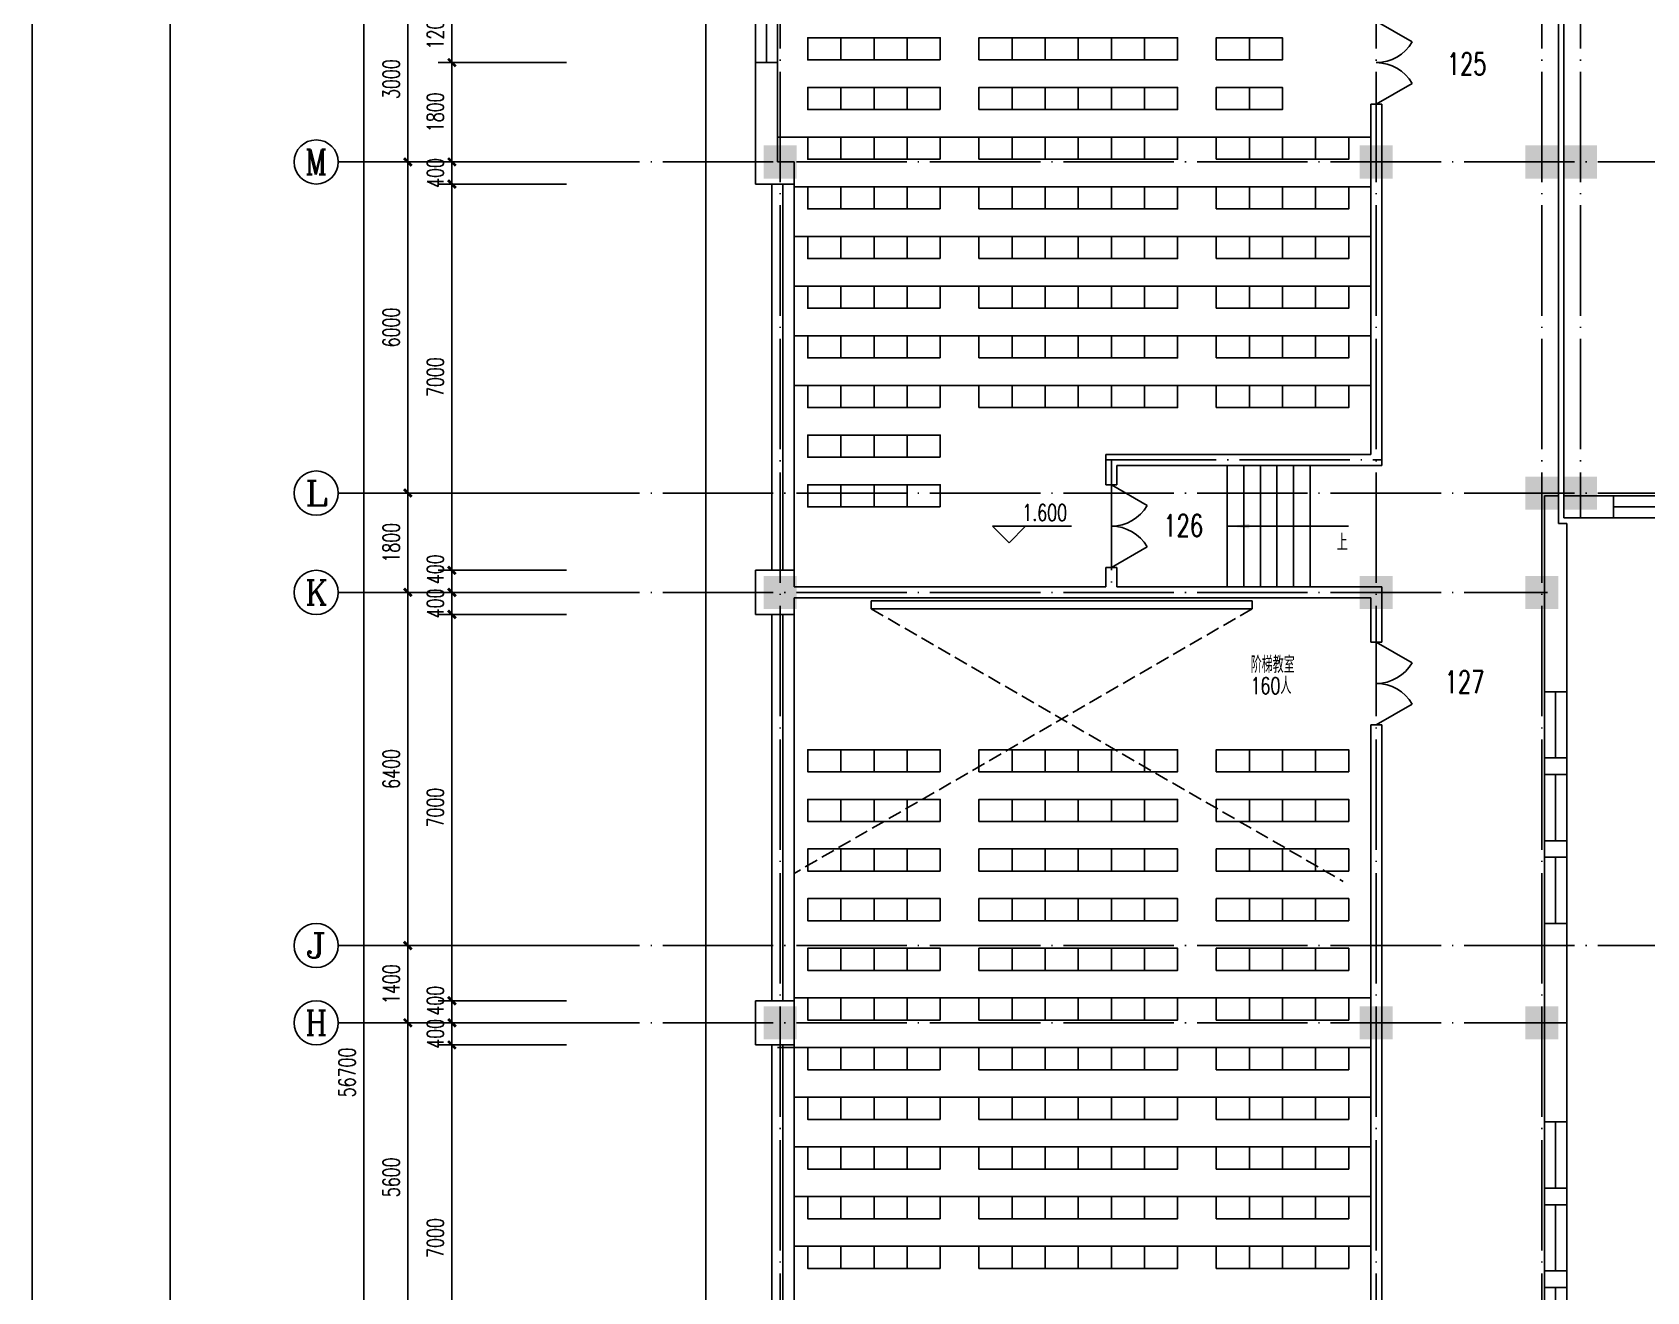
# Model space of a CAD drawing. Extents: x 165127 to 1058185, y 60808 to 144908.
# Drawn here: x 165127 to 194378, y 102780 to 125603 of the extents above; entities that cross this region are included whole.
import ezdxf
from ezdxf.enums import TextEntityAlignment as Align

# ---------------------------------------------------------------- set-up
doc = ezdxf.new("R2010")
doc.units = 0
doc.header["$LTSCALE"] = 1000
doc.linetypes.add('DASH', pattern=[0.35, 0.25, -0.1])
doc.linetypes.add('DOTE', pattern=[2.42, 2, -0.2, 0.02, -0.2])
doc.layers.get('0').update_dxf_attribs({"linetype": 'CONTINUOUS'})
doc.layers.get('DEFPOINTS').update_dxf_attribs({"linetype": 'CONTINUOUS'})
for name, color, linetype in [('AXIS', 3, 'CONTINUOUS'), ('AXIS_TEXT', 7, 'CONTINUOUS'), ('COLUMN', 7, 'CONTINUOUS'), ('DOTE', 1, 'DOTE'), ('F', 252, 'CONTINUOUS'), ('GROUND', 3, 'CONTINUOUS'), ('LVTRY', 6, 'CONTINUOUS'), ('PUB_DIM', 3, 'CONTINUOUS'), ('PUB_TEXT', 7, 'CONTINUOUS'), ('STAIR', 3, 'CONTINUOUS'), ('WALL', 255, 'CONTINUOUS'), ('WINDOW', 2, 'CONTINUOUS'), ('WINDOW_TEXT', 7, 'CONTINUOUS'), ('面积注记', 7, 'CONTINUOUS')]:
    doc.layers.add(name, color=color, linetype=linetype)
doc.styles.add('_HZTXT', font='romans.shx', dxfattribs={"width": 0.7, "bigfont": 'z.shx'})
doc.styles.add('COMPLEX', font='COMPLEX')
doc.styles.add('DIM_FONT', font='SIMPLEX.shx', dxfattribs={"width": 0.7})
doc.styles.add('SIMPLEX', font='SIMPLEX.SHX')
doc.dimstyles.new('AXIS', dxfattribs={"dimtxt": 300, "dimasz": 1, "dimexe": 250, "dimexo": 300, "dimgap": 150, "dimtad": 1, "dimdec": 0, "dimdsep": 46, "dimtxsty": 'DIM_FONT', "dimblk": '_DIMX', "dimcen": 2.5, "dimse1": 1, "dimse2": 1, "dimclrt": 7, "dimadec": 0, "dimazin": 0, "dimtfac": 1, "dimtdec": 0, "dimtix": 1, "dimtmove": 2, "dimatfit": 3, "dimldrblk": '_DIMX', "dimfxl": 1, "dimarcsym": 0})
doc.dimstyles.new('DIMN', dxfattribs={"dimtxt": 300, "dimasz": 1, "dimexe": 250, "dimexo": 300, "dimgap": 150, "dimtad": 1, "dimdec": 0, "dimdsep": 46, "dimtxsty": 'DIM_FONT', "dimblk": '_DIMX', "dimcen": 2.5, "dimclrt": 7, "dimadec": 0, "dimazin": 0, "dimtfac": 1, "dimtdec": 0, "dimtix": 1, "dimtmove": 2, "dimatfit": 3, "dimldrblk": '_DIMX', "dimfxl": 1, "dimarcsym": 0})

# ---------------------------------------------------------------- blocks, each defined once
blk = doc.blocks.new('_DBLK1')
for p, q in [((-0.5, 0), (-0.25, -0.433)), ((0.5, 0), (0.25, -0.433))]:
    blk.add_line(p, q)
for centre, start, end in [((-0.5, 0), 300, 0), ((0.5, 0), 180, 240)]:
    blk.add_arc(centre, 0.5, start, end)
at = {"layer": 'WINDOW_TEXT', "style": 'SIMPLEX', "flags": 9}
blk.add_attdef('A', text='', height=1, dxfattribs=at).set_placement((0, 1.5), align=Align.MIDDLE)
blk = doc.blocks.new('A$C407C5CBC')
at = {"layer": 'F'}
blk.add_lwpolyline([(0, 600), (400, 600), (400, 0), (0, 0)], close=True, dxfattribs=at)
blk = doc.blocks.new('_FZH')
blk.add_solid([(-0.5, -0.5), (0.5, -0.5), (-0.5, 0.5), (0.5, 0.5)])
blk = doc.blocks.new('A$C34131D43')
at = {"color": 243}
blk.add_line((0, 84100), (0, 0), dxfattribs=at)
at = {"color": 244}
blk.add_line((2500, 83100), (2500, 950), dxfattribs=at)
blk = doc.blocks.new('_ARROW')
blk.add_solid([(0, 0), (-1, 0.1), (-1, -0.1)])
blk = doc.blocks.new('_AXISO')
blk.add_circle((0, 0), 0.5)
at = {"layer": 'AXIS_TEXT', "style": 'COMPLEX', "width": 1.041667}
blk.add_attdef('A', text='', height=0.56, dxfattribs=at).set_placement((-0.25, -0.28), (0.25, -0.28), align=Align.FIT)
blk = doc.blocks.new('_DIMX')
blk.add_line((-150, 0), (150, 0))
at = {"const_width": 50}
blk.add_lwpolyline([(-70, -70), (70, 70)], dxfattribs=at)
blk = doc.blocks.new('*D68')
at = {"color": 0, "linetype": 'ByBlock'}
blk.add_line((521447, 180844), (521447, 177846), dxfattribs=at)
at = {"layer": 'DEFPOINTS', "color": 0, "linetype": 'ByBlock'}
for p in [(523647, 180845), (521447, 177845), (523647, 177845)]:
    blk.add_point(p, dxfattribs=at)
at = {"color": 0, "linetype": 'ByBlock'}
for p, rotation in [((521447, 180845), 90), ((521447, 177845), 270)]:
    blk.add_blockref('_DIMX', p, dxfattribs=dict(at, rotation=rotation))
at = {"color": 7, "linetype": 'ByBlock', "insert": (521147, 179345), "char_height": 300, "attachment_point": 5, "rotation": 90, "style": 'DIM_FONT'}
blk.add_mtext('3000', dxfattribs=at)
blk = doc.blocks.new('*D69')
at = {"color": 0, "linetype": 'ByBlock'}
blk.add_line((521447, 177844), (521447, 171846), dxfattribs=at)
at = {"layer": 'DEFPOINTS', "color": 0, "linetype": 'ByBlock'}
for p in [(523647, 177845), (521447, 171845), (523647, 171845)]:
    blk.add_point(p, dxfattribs=at)
at = {"color": 0, "linetype": 'ByBlock'}
for p, rotation in [((521447, 177845), 90), ((521447, 171845), 270)]:
    blk.add_blockref('_DIMX', p, dxfattribs=dict(at, rotation=rotation))
at = {"color": 7, "linetype": 'ByBlock', "insert": (521147, 174845), "char_height": 300, "attachment_point": 5, "rotation": 90, "style": 'DIM_FONT'}
blk.add_mtext('6000', dxfattribs=at)
blk = doc.blocks.new('*D70')
at = {"color": 0, "linetype": 'ByBlock'}
blk.add_line((521447, 171844), (521447, 170046), dxfattribs=at)
at = {"layer": 'DEFPOINTS', "color": 0, "linetype": 'ByBlock'}
for p in [(523647, 171845), (521447, 170045), (523647, 170045)]:
    blk.add_point(p, dxfattribs=at)
at = {"color": 0, "linetype": 'ByBlock'}
for p, rotation in [((521447, 171845), 90), ((521447, 170045), 270)]:
    blk.add_blockref('_DIMX', p, dxfattribs=dict(at, rotation=rotation))
at = {"color": 7, "linetype": 'ByBlock', "insert": (521147, 170945), "char_height": 300, "attachment_point": 5, "rotation": 90, "style": 'DIM_FONT'}
blk.add_mtext('1800', dxfattribs=at)
blk = doc.blocks.new('*D71')
at = {"color": 0, "linetype": 'ByBlock'}
blk.add_line((521447, 170044), (521447, 163646), dxfattribs=at)
at = {"layer": 'DEFPOINTS', "color": 0, "linetype": 'ByBlock'}
for p in [(523647, 170045), (521447, 163645), (523647, 163645)]:
    blk.add_point(p, dxfattribs=at)
at = {"color": 0, "linetype": 'ByBlock'}
for p, rotation in [((521447, 170045), 90), ((521447, 163645), 270)]:
    blk.add_blockref('_DIMX', p, dxfattribs=dict(at, rotation=rotation))
at = {"color": 7, "linetype": 'ByBlock', "insert": (521147, 166845), "char_height": 300, "attachment_point": 5, "rotation": 90, "style": 'DIM_FONT'}
blk.add_mtext('6400', dxfattribs=at)
blk = doc.blocks.new('*D72')
at = {"color": 0, "linetype": 'ByBlock'}
blk.add_line((521447, 163644), (521447, 162246), dxfattribs=at)
at = {"layer": 'DEFPOINTS', "color": 0, "linetype": 'ByBlock'}
for p in [(523647, 163645), (521447, 162245), (523647, 162245)]:
    blk.add_point(p, dxfattribs=at)
at = {"color": 0, "linetype": 'ByBlock'}
for p, rotation in [((521447, 163645), 90), ((521447, 162245), 270)]:
    blk.add_blockref('_DIMX', p, dxfattribs=dict(at, rotation=rotation))
at = {"color": 7, "linetype": 'ByBlock', "insert": (521147, 162945), "char_height": 300, "attachment_point": 5, "rotation": 90, "style": 'DIM_FONT'}
blk.add_mtext('1400', dxfattribs=at)
blk = doc.blocks.new('*D73')
at = {"color": 0, "linetype": 'ByBlock'}
blk.add_line((521447, 162244), (521447, 156646), dxfattribs=at)
at = {"layer": 'DEFPOINTS', "color": 0, "linetype": 'ByBlock'}
for p in [(523647, 162245), (521447, 156645), (523647, 156645)]:
    blk.add_point(p, dxfattribs=at)
at = {"color": 0, "linetype": 'ByBlock'}
for p, rotation in [((521447, 162245), 90), ((521447, 156645), 270)]:
    blk.add_blockref('_DIMX', p, dxfattribs=dict(at, rotation=rotation))
at = {"color": 7, "linetype": 'ByBlock', "insert": (521147, 159445), "char_height": 300, "attachment_point": 5, "rotation": 90, "style": 'DIM_FONT'}
blk.add_mtext('5600', dxfattribs=at)
blk = doc.blocks.new('*D80')
at = {"color": 0, "linetype": 'ByBlock'}
for p, q in [((523347, 189695), (520397, 189695)), ((520647, 189694), (520647, 132996)), ((523347, 132995), (520397, 132995))]:
    blk.add_line(p, q, dxfattribs=at)
at = {"layer": 'DEFPOINTS', "color": 0, "linetype": 'ByBlock'}
for p in [(523647, 189695), (520647, 132995), (523647, 132995)]:
    blk.add_point(p, dxfattribs=at)
at = {"color": 0, "linetype": 'ByBlock'}
for p, rotation in [((520647, 189695), 90), ((520647, 132995), 270)]:
    blk.add_blockref('_DIMX', p, dxfattribs=dict(at, rotation=rotation))
at = {"color": 7, "linetype": 'ByBlock', "insert": (520347, 161345), "char_height": 300, "attachment_point": 5, "rotation": 90, "style": 'DIM_FONT'}
blk.add_mtext('56700', dxfattribs=at)
blk = doc.blocks.new('_WBLK')
for p, q in [((-0.5, 0.5), (0.5, 0.5)), ((-0.5, 0), (0.5, 0)), ((-0.5, -0.5), (0.5, -0.5))]:
    blk.add_line(p, q)
at = {"layer": 'WINDOW_TEXT', "style": 'SIMPLEX', "flags": 9}
blk.add_attdef('A', text='', height=1, dxfattribs=at).set_placement((0, 1.5), align=Align.MIDDLE)
blk = doc.blocks.new('*D87')
at = {"color": 0, "linetype": 'ByBlock'}
for p, q in [((527444, 180845), (525118, 180845)), ((525368, 180844), (525368, 179646)), ((527444, 179645), (525118, 179645))]:
    blk.add_line(p, q, dxfattribs=at)
at = {"layer": 'DEFPOINTS', "color": 0, "linetype": 'ByBlock'}
for p in [(527744, 180845), (525368, 179645), (527744, 179645)]:
    blk.add_point(p, dxfattribs=at)
at = {"color": 0, "linetype": 'ByBlock'}
for p, rotation in [((525368, 180845), 90), ((525368, 179645), 270)]:
    blk.add_blockref('_DIMX', p, dxfattribs=dict(at, rotation=rotation))
at = {"color": 7, "linetype": 'ByBlock', "insert": (525068, 180245), "char_height": 300, "attachment_point": 5, "rotation": 90, "style": 'DIM_FONT'}
blk.add_mtext('1200', dxfattribs=at)
blk = doc.blocks.new('*D88')
at = {"color": 0, "linetype": 'ByBlock'}
for p, q in [((527444, 179645), (525118, 179645)), ((525368, 179644), (525368, 177846)), ((527444, 177845), (525118, 177845))]:
    blk.add_line(p, q, dxfattribs=at)
at = {"layer": 'DEFPOINTS', "color": 0, "linetype": 'ByBlock'}
for p in [(527744, 179645), (525368, 177845), (527744, 177845)]:
    blk.add_point(p, dxfattribs=at)
at = {"color": 0, "linetype": 'ByBlock'}
for p, rotation in [((525368, 179645), 90), ((525368, 177845), 270)]:
    blk.add_blockref('_DIMX', p, dxfattribs=dict(at, rotation=rotation))
at = {"color": 7, "linetype": 'ByBlock', "insert": (525068, 178745), "char_height": 300, "attachment_point": 5, "rotation": 90, "style": 'DIM_FONT'}
blk.add_mtext('1800', dxfattribs=at)
blk = doc.blocks.new('*D89')
at = {"color": 0, "linetype": 'ByBlock'}
for p, q in [((527444, 177845), (525118, 177845)), ((525368, 177846), (525368, 177847)), ((525368, 177845), (525368, 177445)), ((527444, 177445), (525118, 177445)), ((525368, 177444), (525368, 177443))]:
    blk.add_line(p, q, dxfattribs=at)
at = {"layer": 'DEFPOINTS', "color": 0, "linetype": 'ByBlock'}
for p in [(527744, 177845), (525368, 177445), (527744, 177445)]:
    blk.add_point(p, dxfattribs=at)
at = {"color": 0, "linetype": 'ByBlock'}
for p, rotation in [((525368, 177845), 270), ((525368, 177445), 90)]:
    blk.add_blockref('_DIMX', p, dxfattribs=dict(at, rotation=rotation))
at = {"color": 7, "linetype": 'ByBlock', "insert": (525068, 177645), "char_height": 300, "attachment_point": 5, "rotation": 90, "style": 'DIM_FONT'}
blk.add_mtext('400', dxfattribs=at)
blk = doc.blocks.new('*D90')
at = {"color": 0, "linetype": 'ByBlock'}
for p, q in [((527444, 177445), (525118, 177445)), ((525368, 177444), (525368, 170446)), ((527444, 170445), (525118, 170445))]:
    blk.add_line(p, q, dxfattribs=at)
at = {"layer": 'DEFPOINTS', "color": 0, "linetype": 'ByBlock'}
for p in [(527744, 177445), (525368, 170445), (527744, 170445)]:
    blk.add_point(p, dxfattribs=at)
at = {"color": 0, "linetype": 'ByBlock'}
for p, rotation in [((525368, 177445), 90), ((525368, 170445), 270)]:
    blk.add_blockref('_DIMX', p, dxfattribs=dict(at, rotation=rotation))
at = {"color": 7, "linetype": 'ByBlock', "insert": (525068, 173945), "char_height": 300, "attachment_point": 5, "rotation": 90, "style": 'DIM_FONT'}
blk.add_mtext('7000', dxfattribs=at)
blk = doc.blocks.new('*D91')
at = {"color": 0, "linetype": 'ByBlock'}
for p, q in [((524322, 170445), (521996, 170445)), ((522246, 170444), (522246, 170046)), ((524322, 170045), (521996, 170045))]:
    blk.add_line(p, q, dxfattribs=at)
at = {"layer": 'DEFPOINTS', "color": 0, "linetype": 'ByBlock'}
for p in [(524622, 170445), (522246, 170045), (524622, 170045)]:
    blk.add_point(p, dxfattribs=at)
at = {"color": 0, "linetype": 'ByBlock'}
for p, rotation in [((522246, 170445), 90), ((522246, 170045), 270)]:
    blk.add_blockref('_DIMX', p, dxfattribs=dict(at, rotation=rotation))
at = {"color": 7, "linetype": 'ByBlock', "insert": (521946, 170464), "char_height": 300, "attachment_point": 5, "rotation": 90, "style": 'DIM_FONT'}
blk.add_mtext('400', dxfattribs=at)
blk = doc.blocks.new('*D92')
at = {"color": 0, "linetype": 'ByBlock'}
for p, q in [((524322, 177845), (521996, 177845)), ((522246, 177846), (522246, 177847)), ((522246, 177845), (522246, 177445)), ((524322, 177445), (521996, 177445)), ((522246, 177444), (522246, 177443))]:
    blk.add_line(p, q, dxfattribs=at)
at = {"layer": 'DEFPOINTS', "color": 0, "linetype": 'ByBlock'}
for p in [(524622, 177845), (522246, 177445), (524622, 177445)]:
    blk.add_point(p, dxfattribs=at)
at = {"color": 0, "linetype": 'ByBlock'}
for p, rotation in [((522246, 177845), 270), ((522246, 177445), 90)]:
    blk.add_blockref('_DIMX', p, dxfattribs=dict(at, rotation=rotation))
at = {"color": 7, "linetype": 'ByBlock', "insert": (521946, 177645), "char_height": 300, "attachment_point": 5, "rotation": 90, "style": 'DIM_FONT'}
blk.add_mtext('400', dxfattribs=at)
blk = doc.blocks.new('*D93')
at = {"color": 0, "linetype": 'ByBlock'}
for p, q in [((524322, 177445), (521996, 177445)), ((522246, 177444), (522246, 170446)), ((524322, 170445), (521996, 170445))]:
    blk.add_line(p, q, dxfattribs=at)
at = {"layer": 'DEFPOINTS', "color": 0, "linetype": 'ByBlock'}
for p in [(524622, 177445), (522246, 170445), (524622, 170445)]:
    blk.add_point(p, dxfattribs=at)
at = {"color": 0, "linetype": 'ByBlock'}
for p, rotation in [((522246, 177445), 90), ((522246, 170445), 270)]:
    blk.add_blockref('_DIMX', p, dxfattribs=dict(at, rotation=rotation))
at = {"color": 7, "linetype": 'ByBlock', "insert": (521946, 173945), "char_height": 300, "attachment_point": 5, "rotation": 90, "style": 'DIM_FONT'}
blk.add_mtext('7000', dxfattribs=at)
blk = doc.blocks.new('*D94')
at = {"color": 0, "linetype": 'ByBlock'}
for p, q in [((524322, 162645), (521996, 162645)), ((522246, 162644), (522246, 162246)), ((524322, 162245), (521996, 162245))]:
    blk.add_line(p, q, dxfattribs=at)
at = {"layer": 'DEFPOINTS', "color": 0, "linetype": 'ByBlock'}
for p in [(524622, 162645), (522246, 162245), (524622, 162245)]:
    blk.add_point(p, dxfattribs=at)
at = {"color": 0, "linetype": 'ByBlock'}
for p, rotation in [((522246, 162645), 90), ((522246, 162245), 270)]:
    blk.add_blockref('_DIMX', p, dxfattribs=dict(at, rotation=rotation))
at = {"color": 7, "linetype": 'ByBlock', "insert": (521946, 162645), "char_height": 300, "attachment_point": 5, "rotation": 90, "style": 'DIM_FONT'}
blk.add_mtext('400', dxfattribs=at)
blk = doc.blocks.new('*D95')
at = {"color": 0, "linetype": 'ByBlock'}
for p, q in [((524322, 177845), (521996, 177845)), ((522246, 177846), (522246, 177847)), ((522246, 177845), (522246, 177445)), ((524322, 177445), (521996, 177445)), ((522246, 177444), (522246, 177443))]:
    blk.add_line(p, q, dxfattribs=at)
at = {"layer": 'DEFPOINTS', "color": 0, "linetype": 'ByBlock'}
for p in [(524622, 177845), (522246, 177445), (524622, 177445)]:
    blk.add_point(p, dxfattribs=at)
at = {"color": 0, "linetype": 'ByBlock'}
for p, rotation in [((522246, 177845), 270), ((522246, 177445), 90)]:
    blk.add_blockref('_DIMX', p, dxfattribs=dict(at, rotation=rotation))
at = {"color": 7, "linetype": 'ByBlock', "insert": (521946, 177645), "char_height": 300, "attachment_point": 5, "rotation": 90, "style": 'DIM_FONT'}
blk.add_mtext('400', dxfattribs=at)
blk = doc.blocks.new('*D96')
at = {"color": 0, "linetype": 'ByBlock'}
for p, q in [((524322, 177445), (521996, 177445)), ((522246, 177444), (522246, 170446)), ((524322, 170445), (521996, 170445))]:
    blk.add_line(p, q, dxfattribs=at)
at = {"layer": 'DEFPOINTS', "color": 0, "linetype": 'ByBlock'}
for p in [(524622, 177445), (522246, 170445), (524622, 170445)]:
    blk.add_point(p, dxfattribs=at)
at = {"color": 0, "linetype": 'ByBlock'}
for p, rotation in [((522246, 177445), 90), ((522246, 170445), 270)]:
    blk.add_blockref('_DIMX', p, dxfattribs=dict(at, rotation=rotation))
at = {"color": 7, "linetype": 'ByBlock', "insert": (521946, 173945), "char_height": 300, "attachment_point": 5, "rotation": 90, "style": 'DIM_FONT'}
blk.add_mtext('7000', dxfattribs=at)

msp = doc.modelspace()

# ---------------------------------------------------------------- linework, layer by layer
at = {"layer": 'AXIS'}
for p, q in [((170671.6, 123253.1), (174131.8, 123253.1)), ((170671.6, 117253.1), (174131.8, 117253.1)), ((170671.6, 115453.1), (174131.8, 115453.1)), ((170671.6, 109053.1), (174131.8, 109053.1)), ((170671.6, 107653.1), (174131.8, 107653.1))]:
    msp.add_line(p, q, dxfattribs=at)
at = {"layer": 'DOTE'}
for p, q in [((178678.4, 139407.6), (178678.4, 71351.8)), ((189478.4, 139407.6), (189478.4, 71351.8)), ((192478.4, 139407.6), (192478.4, 71351.8)), ((193178.4, 139407.6), (193178.4, 116803.1)), ((174131.8, 123253.1), (241378.4, 123253.1)), ((184578.4, 117853.1), (189578.4, 117853.1)), ((184678.4, 117853.1), (184678.4, 115453.1)), ((174131.8, 117253.1), (201778.4, 117253.1)), ((174131.8, 115453.1), (192578.4, 115453.1)), ((174131.8, 109053.1), (308775, 109053.1)), ((174131.8, 107653.1), (192928.4, 107653.1))]:
    msp.add_line(p, q, dxfattribs=at)
at = {"layer": 'F', "linetype": 'DASH'}
for p, q in [((187228.4, 115153.1), (178928.4, 110361.1)), ((180328.4, 115153.1), (188878.4, 110216.7))]:
    msp.add_line(p, q, dxfattribs=at)
at = {"layer": 'GROUND'}
msp.add_line((177328.4, 132403.1), (177328.4, 77503.1), dxfattribs=at)
at = {"layer": 'LVTRY'}
for p, q in [((189378.4, 123703.1), (178628.4, 123703.1)), ((189378.4, 122803.1), (178928.4, 122803.1)), ((189378.4, 121903.1), (178928.4, 121903.1)), ((189378.4, 121003.1), (178928.4, 121003.1)), ((189378.4, 120103.1), (178928.4, 120103.1)), ((189378.4, 119203.1), (178928.4, 119203.1)), ((187228.4, 115303.1), (180328.4, 115303.1)), ((180328.4, 115303.1), (180328.4, 115153.1)), ((187228.4, 115303.1), (187228.4, 115153.1)), ((187228.4, 115153.1), (180328.4, 115153.1)), ((189378.4, 108103.1), (178928.4, 108103.1)), ((189378.4, 107203.1), (178628.4, 107203.1)), ((189378.4, 106303.1), (178928.4, 106303.1)), ((189378.4, 105403.1), (178928.4, 105403.1)), ((189378.4, 104503.1), (178928.4, 104503.1)), ((189378.4, 103603.1), (178928.4, 103603.1))]:
    msp.add_line(p, q, dxfattribs=at)
at = {"layer": 'PUB_DIM'}
for p, q in [((182524.8, 116653), (183124.8, 116653)), ((182824.8, 116353), (182524.8, 116653)), ((183124.8, 116653), (182824.8, 116353)), ((182824.8, 116653), (183955.6, 116653))]:
    msp.add_line(p, q, dxfattribs=at)
msp.add_lwpolyline([(186778.4, 116653.1), (188974.1, 116653.1)], dxfattribs=at)
at = {"layer": 'STAIR'}
for p, q in [((192778.4, 131103.1), (192778.4, 117203.1)), ((192878.4, 131103.1), (192878.4, 117203.1)), ((186778.4, 117753.1), (186778.4, 115553.1)), ((187078.4, 117753.1), (187078.4, 115553.1)), ((187378.4, 117753.1), (187378.4, 115553.1)), ((187678.4, 117753.1), (187678.4, 115553.1)), ((187978.4, 117753.1), (187978.4, 115553.1)), ((188278.4, 117753.1), (188278.4, 115553.1))]:
    msp.add_line(p, q, dxfattribs=at)
at = {"layer": 'WALL'}
for p, q in [((178228.4, 125053.1), (178228.4, 122853.1)), ((178228.4, 125053.1), (178628.4, 125053.1)), ((178628.4, 123253.1), (178628.4, 125053.1)), ((189378.4, 124303.1), (189378.4, 117953.1)), ((189578.4, 124303.1), (189378.4, 124303.1)), ((189578.4, 124303.1), (189578.4, 117753.1)), ((178928.4, 123253.1), (178628.4, 123253.1)), ((178928.4, 123253.1), (178928.4, 122853.1)), ((178928.4, 122853.1), (178228.4, 122853.1)), ((184578.4, 117953.1), (184578.4, 117403.1)), ((189378.4, 117953.1), (184578.4, 117953.1)), ((189578.4, 117753.1), (184778.4, 117753.1)), ((184778.4, 117403.1), (184778.4, 117753.1)), ((184578.4, 117403.1), (184778.4, 117403.1)), ((192778.4, 117203.1), (192528.4, 117203.1)), ((192528.4, 113653.1), (192528.4, 117203.1)), ((192778.4, 117203.1), (192778.4, 116703.1)), ((192878.4, 117203.1), (192878.4, 116803.1)), ((193778.4, 117203.1), (192878.4, 117203.1)), ((193778.4, 116803.1), (193778.4, 117203.1)), ((192878.4, 116803.1), (193778.4, 116803.1)), ((192778.4, 116703.1), (192928.4, 116703.1)), ((192928.4, 113653.1), (192928.4, 116703.1)), ((178228.4, 115853.1), (178228.4, 115053.1)), ((178928.4, 115853.1), (178228.4, 115853.1)), ((178928.4, 115853.1), (178928.4, 115553.1)), ((184578.4, 115903.1), (184778.4, 115903.1)), ((184578.4, 115903.1), (184578.4, 115553.1)), ((184778.4, 115553.1), (184778.4, 115903.1)), ((178928.4, 115553.1), (184578.4, 115553.1)), ((184778.4, 115553.1), (189578.4, 115553.1)), ((189578.4, 115553.1), (189578.4, 114553.1)), ((178928.4, 115353.1), (189378.4, 115353.1)), ((178928.4, 115353.1), (178928.4, 115053.1)), ((189378.4, 115353.1), (189378.4, 114553.1)), ((178928.4, 115053.1), (178228.4, 115053.1)), ((189378.4, 114553.1), (189578.4, 114553.1)), ((192528.4, 113653.1), (192928.4, 113653.1)), ((189378.4, 102353.1), (189378.4, 113053.1)), ((189378.4, 113053.1), (189578.4, 113053.1)), ((189578.4, 102153.1), (189578.4, 113053.1)), ((192528.4, 112453.1), (192928.4, 112453.1)), ((192528.4, 112153.1), (192528.4, 112453.1)), ((192928.4, 112153.1), (192928.4, 112453.1)), ((192528.4, 112153.1), (192928.4, 112153.1)), ((192528.4, 110953.1), (192928.4, 110953.1)), ((192528.4, 110653.1), (192528.4, 110953.1)), ((192928.4, 110653.1), (192928.4, 110953.1)), ((192528.4, 110653.1), (192928.4, 110653.1)), ((192528.4, 109453.1), (192928.4, 109453.1)), ((192528.4, 105857.6), (192528.4, 109453.1)), ((192928.4, 105857.6), (192928.4, 109453.1)), ((178928.4, 108053.1), (178228.4, 108053.1)), ((178228.4, 108053.1), (178228.4, 107253.1)), ((178928.4, 108053.1), (178928.4, 107253.1)), ((178928.4, 107253.1), (178228.4, 107253.1)), ((192528.4, 105857.6), (192928.4, 105857.6)), ((192528.4, 104657.6), (192928.4, 104657.6)), ((192528.4, 104357.6), (192528.4, 104657.6)), ((192528.4, 104357.6), (192528.4, 104657.6)), ((192928.4, 104357.6), (192928.4, 104657.6)), ((192928.4, 104357.6), (192928.4, 104657.6)), ((192528.4, 104357.6), (192928.4, 104357.6)), ((192528.4, 103157.6), (192928.4, 103157.6)), ((192528.4, 102857.6), (192528.4, 103157.6)), ((192528.4, 102857.6), (192528.4, 103157.6)), ((192928.4, 102857.6), (192928.4, 103157.6)), ((192928.4, 102857.6), (192928.4, 103157.6)), ((192528.4, 102857.6), (192928.4, 102857.6))]:
    msp.add_line(p, q, dxfattribs=at)
at = {"layer": 'WINDOW'}
for p, q in [((178528.4, 122853.1), (178528.4, 115853.1)), ((178728.4, 122853.1), (178728.4, 115853.1)), ((178928.4, 122853.1), (178928.4, 115853.1)), ((178528.4, 115053.1), (178528.4, 108053.1)), ((178728.4, 115053.1), (178728.4, 108053.1)), ((178928.4, 115053.1), (178928.4, 108053.1)), ((178528.4, 107253.1), (178528.4, 100253.1)), ((178728.4, 107253.1), (178728.4, 100253.1)), ((178928.4, 107253.1), (178928.4, 100253.1))]:
    msp.add_line(p, q, dxfattribs=at)

# ---------------------------------------------------------------- block references
at = {"layer": 'AXIS'}
ref = msp.add_blockref('_AXISO', (170271.6, 123253.1), dxfattribs=dict(at, xscale=800, yscale=800, zscale=800))
ref.add_attrib('A', 'M', dxfattribs={"layer": 'AXIS_TEXT', "height": 448, "style": 'COMPLEX', "width": 0.892857}).set_placement((170071.6, 123029.1), (170471.6, 123029.1), align=Align.FIT)
ref = msp.add_blockref('_AXISO', (170271.6, 117253.1), dxfattribs=dict(at, xscale=800, yscale=800, zscale=800))
ref.add_attrib('A', 'L', dxfattribs={"layer": 'AXIS_TEXT', "height": 448, "style": 'COMPLEX', "width": 1.25}).set_placement((170071.6, 117029.1), (170471.6, 117029.1), align=Align.FIT)
ref = msp.add_blockref('_AXISO', (170271.6, 115453.1), dxfattribs=dict(at, xscale=800, yscale=800, zscale=800))
ref.add_attrib('A', 'K', dxfattribs={"layer": 'AXIS_TEXT', "height": 448, "style": 'COMPLEX', "width": 0.986842}).set_placement((170071.6, 115229.1), (170471.6, 115229.1), align=Align.FIT)
ref = msp.add_blockref('_AXISO', (170271.6, 109053.1), dxfattribs=dict(at, xscale=800, yscale=800, zscale=800))
ref.add_attrib('A', 'J', dxfattribs={"layer": 'AXIS_TEXT', "height": 448, "style": 'COMPLEX', "width": 1.704545}).set_placement((170071.6, 108829.1), (170471.6, 108829.1), align=Align.FIT)
ref = msp.add_blockref('_AXISO', (170271.6, 107653.1), dxfattribs=dict(at, xscale=800, yscale=800, zscale=800))
ref.add_attrib('A', 'H', dxfattribs={"layer": 'AXIS_TEXT', "height": 448, "style": 'COMPLEX', "width": 0.9375}).set_placement((170071.6, 107429.1), (170471.6, 107429.1), align=Align.FIT)
at = {"layer": 'COLUMN', "xscale": 600, "yscale": 600, "zscale": 600}
for p in [(178678.4, 123253.1), (189478.4, 123253.1), (192478.4, 123253.1), (193178.4, 123253.1), (192478.4, 117253.1), (193178.4, 117253.1), (178678.4, 115453.1), (189478.4, 115453.1), (192478.4, 115453.1), (178678.4, 107653.1), (189478.4, 107653.1), (192478.4, 107653.1)]:
    msp.add_blockref('_FZH', p, dxfattribs=at)
at = {"layer": 'PUB_DIM', "xscale": 400, "yscale": 400, "zscale": 400, "rotation": 180}
msp.add_blockref('_ARROW', (186778.4, 116653.1), dxfattribs=at)
at = {"layer": 'STAIR', "xscale": -1, "rotation": 270}
for p in [(179178.4, 125103.1), (179778.4, 125103.1), (180378.4, 125103.1), (180978.4, 125103.1), (179178.4, 124203.1), (179778.4, 124203.1), (180378.4, 124203.1), (180978.4, 124203.1), (179178.4, 123303.1), (179778.4, 123303.1), (180378.4, 123303.1), (180978.4, 123303.1), (179178.4, 122403.1), (179778.4, 122403.1), (180378.4, 122403.1), (180978.4, 122403.1), (179178.4, 121503.1), (179778.4, 121503.1), (180378.4, 121503.1), (180978.4, 121503.1), (179178.4, 120603.1), (179778.4, 120603.1), (180378.4, 120603.1), (180978.4, 120603.1), (179178.4, 119703.1), (179778.4, 119703.1), (180378.4, 119703.1), (180978.4, 119703.1), (179178.4, 118803.1), (179778.4, 118803.1), (180378.4, 118803.1), (180978.4, 118803.1), (179178.4, 117903.1), (179778.4, 117903.1), (180378.4, 117903.1), (180978.4, 117903.1), (179178.4, 117003.1), (179778.4, 117003.1), (180378.4, 117003.1), (180978.4, 117003.1), (179178.4, 112203.1), (179778.4, 112203.1), (180378.4, 112203.1), (180978.4, 112203.1), (179178.4, 111303.1), (179778.4, 111303.1), (180378.4, 111303.1), (180978.4, 111303.1), (179178.4, 110403.1), (179778.4, 110403.1), (180378.4, 110403.1), (180978.4, 110403.1), (179178.4, 109503.1), (179778.4, 109503.1), (180378.4, 109503.1), (180978.4, 109503.1), (179178.4, 108603.1), (179778.4, 108603.1), (180378.4, 108603.1), (180978.4, 108603.1), (179178.4, 107703.1), (179778.4, 107703.1), (180378.4, 107703.1), (180978.4, 107703.1), (179178.4, 106803.1), (179778.4, 106803.1), (180378.4, 106803.1), (180978.4, 106803.1), (179178.4, 105903.1), (179778.4, 105903.1), (180378.4, 105903.1), (180978.4, 105903.1), (179178.4, 105003.1), (179778.4, 105003.1), (180378.4, 105003.1), (180978.4, 105003.1), (179178.4, 104103.1), (179778.4, 104103.1), (180378.4, 104103.1), (180978.4, 104103.1), (179178.4, 103203.1), (179778.4, 103203.1), (180378.4, 103203.1), (180978.4, 103203.1)]:
    msp.add_blockref('A$C407C5CBC', p, dxfattribs=at)
at = {"layer": 'STAIR', "rotation": 90}
for p in [(182878.4, 125103.1), (183478.4, 125103.1), (184078.4, 125103.1), (184678.4, 125103.1), (185278.4, 125103.1), (185878.4, 125103.1), (187178.4, 125103.1), (187778.4, 125103.1), (182878.4, 124203.1), (183478.4, 124203.1), (184078.4, 124203.1), (184678.4, 124203.1), (185278.4, 124203.1), (185878.4, 124203.1), (187178.4, 124203.1), (187778.4, 124203.1), (182878.4, 123303.1), (183478.4, 123303.1), (184078.4, 123303.1), (184678.4, 123303.1), (185278.4, 123303.1), (185878.4, 123303.1), (187178.4, 123303.1), (187778.4, 123303.1), (188378.4, 123303.1), (188978.4, 123303.1), (182878.4, 122403.1), (183478.4, 122403.1), (184078.4, 122403.1), (184678.4, 122403.1), (185278.4, 122403.1), (185878.4, 122403.1), (187178.4, 122403.1), (187778.4, 122403.1), (188378.4, 122403.1), (188978.4, 122403.1), (182878.4, 121503.1), (183478.4, 121503.1), (184078.4, 121503.1), (184678.4, 121503.1), (185278.4, 121503.1), (185878.4, 121503.1), (187178.4, 121503.1), (187778.4, 121503.1), (188378.4, 121503.1), (188978.4, 121503.1), (182878.4, 120603.1), (183478.4, 120603.1), (184078.4, 120603.1), (184678.4, 120603.1), (185278.4, 120603.1), (185878.4, 120603.1), (187178.4, 120603.1), (187778.4, 120603.1), (188378.4, 120603.1), (188978.4, 120603.1), (182878.4, 119703.1), (183478.4, 119703.1), (184078.4, 119703.1), (184678.4, 119703.1), (185278.4, 119703.1), (185878.4, 119703.1), (187178.4, 119703.1), (187778.4, 119703.1), (188378.4, 119703.1), (188978.4, 119703.1), (182878.4, 118803.1), (183478.4, 118803.1), (184078.4, 118803.1), (184678.4, 118803.1), (185278.4, 118803.1), (185878.4, 118803.1), (187178.4, 118803.1), (187778.4, 118803.1), (188378.4, 118803.1), (188978.4, 118803.1), (182878.4, 112203.1), (183478.4, 112203.1), (184078.4, 112203.1), (184678.4, 112203.1), (185278.4, 112203.1), (185878.4, 112203.1), (187178.4, 112203.1), (187778.4, 112203.1), (188378.4, 112203.1), (188978.4, 112203.1), (182878.4, 111303.1), (183478.4, 111303.1), (184078.4, 111303.1), (184678.4, 111303.1), (185278.4, 111303.1), (185878.4, 111303.1), (187178.4, 111303.1), (187778.4, 111303.1), (188378.4, 111303.1), (188978.4, 111303.1), (182878.4, 110403.1), (183478.4, 110403.1), (184078.4, 110403.1), (184678.4, 110403.1), (185278.4, 110403.1), (185878.4, 110403.1), (187178.4, 110403.1), (187778.4, 110403.1), (188378.4, 110403.1), (188978.4, 110403.1), (182878.4, 109503.1), (183478.4, 109503.1), (184078.4, 109503.1), (184678.4, 109503.1), (185278.4, 109503.1), (185878.4, 109503.1), (187178.4, 109503.1), (187778.4, 109503.1), (188378.4, 109503.1), (188978.4, 109503.1), (182878.4, 108603.1), (183478.4, 108603.1), (184078.4, 108603.1), (184678.4, 108603.1), (185278.4, 108603.1), (185878.4, 108603.1), (187178.4, 108603.1), (187778.4, 108603.1), (188378.4, 108603.1), (188978.4, 108603.1), (182878.4, 107703.1), (183478.4, 107703.1), (184078.4, 107703.1), (184678.4, 107703.1), (185278.4, 107703.1), (185878.4, 107703.1), (187178.4, 107703.1), (187778.4, 107703.1), (188378.4, 107703.1), (188978.4, 107703.1), (182878.4, 106803.1), (183478.4, 106803.1), (184078.4, 106803.1), (184678.4, 106803.1), (185278.4, 106803.1), (185878.4, 106803.1), (187178.4, 106803.1), (187778.4, 106803.1), (188378.4, 106803.1), (188978.4, 106803.1), (182878.4, 105903.1), (183478.4, 105903.1), (184078.4, 105903.1), (184678.4, 105903.1), (185278.4, 105903.1), (185878.4, 105903.1), (187178.4, 105903.1), (187778.4, 105903.1), (188378.4, 105903.1), (188978.4, 105903.1), (182878.4, 105003.1), (183478.4, 105003.1), (184078.4, 105003.1), (184678.4, 105003.1), (185278.4, 105003.1), (185878.4, 105003.1), (187178.4, 105003.1), (187778.4, 105003.1), (188378.4, 105003.1), (188978.4, 105003.1), (182878.4, 104103.1), (183478.4, 104103.1), (184078.4, 104103.1), (184678.4, 104103.1), (185278.4, 104103.1), (185878.4, 104103.1), (187178.4, 104103.1), (187778.4, 104103.1), (188378.4, 104103.1), (188978.4, 104103.1), (182878.4, 103203.1), (183478.4, 103203.1), (184078.4, 103203.1), (184678.4, 103203.1), (185278.4, 103203.1), (185878.4, 103203.1), (187178.4, 103203.1), (187778.4, 103203.1), (188378.4, 103203.1), (188978.4, 103203.1)]:
    msp.add_blockref('A$C407C5CBC', p, dxfattribs=at)
at = {"layer": 'WINDOW'}
msp.add_blockref('A$C34131D43', (165127, 60808.1), dxfattribs=at)
for name, p, xscale, yscale, zscale, rotation in [('_WBLK', (178428.4, 125653.1), 1200, 400, 1200, 90), ('_DBLK1', (189478.4, 125053.1), 1500, 1500, 1500, 90), ('_DBLK1', (184678.4, 116653.1), 1500, 1500, 1500, 90), ('_WBLK', (194528.4, 117003.1), 1500, 400.0000000004656, 1500, 180), ('_DBLK1', (189478.4, 113803.1), 1500, 1500, 1500, 90), ('_WBLK', (192728.4, 113053.1), 1200, 400, 1200, 90), ('_WBLK', (192728.4, 111553.1), 1200, 400, 1200, 90), ('_WBLK', (192728.4, 110053.1), 1200, 400, 1200, 90), ('_WBLK', (192728.4, 105257.6), 1200, 400, 1200, 90), ('_WBLK', (192728.4, 103757.6), 1200, 400, 1200, 90), ('_WBLK', (192728.4, 102257.6), 1200, 400, 1200, 90)]:
    msp.add_blockref(name, p, dxfattribs=dict(at, xscale=xscale, yscale=yscale, zscale=zscale, rotation=rotation))

# ---------------------------------------------------------------- texts
at = {"layer": 'PUB_DIM', "style": 'DIM_FONT', "width": 0.7}
msp.add_text('1.600', height=300, dxfattribs=at).set_placement((183469.6, 116900.2), align=Align.MIDDLE)
at = {"layer": 'PUB_TEXT', "style": '_HZTXT', "width": 0.7}
for s, p in [('上', (188762.4, 116209.2)), ('阶梯教室', (187203.1, 113994.5)), ('160人', (187200.4, 113611.4))]:
    msp.add_text(s, height=300, dxfattribs=at).set_placement(p)
at = {"layer": '面积注记', "char_height": 400, "width": 2582.996, "attachment_point": 1, "style": 'DIM_FONT'}
for s, insert in [('125', (190756.6, 125229.5)), ('126', (185620.9, 116863.5)), ('127', (190718.1, 114029.8))]:
    msp.add_mtext(s, dxfattribs=dict(at, insert=insert))

# ---------------------------------------------------------------- dimensions: what is measured, and where the dimension line sits
at = {"layer": 'AXIS'}
dim = msp.add_aligned_dim(p1=(174131.8, 135103.1), p2=(174131.8, 78403.1), distance=-3000, dimstyle='DIMN', dxfattribs=at)
dim.commit()
dim.dimension.update_dxf_attribs({"geometry": '*D80', "text_midpoint": (170831.8, 106753.1), "insert": (-349515.7, -54591.7)})
for base, p1, p2, picture, middle in [((171931.8, 123253.1), (174131.8, 126253.1), (174131.8, 123253.1), '*D68', (171631.8, 124753.1)), ((171931.8, 117253.1), (174131.8, 123253.1), (174131.8, 117253.1), '*D69', (171631.8, 120253.1)), ((171931.8, 115453.1), (174131.8, 117253.1), (174131.8, 115453.1), '*D70', (171631.8, 116353.1)), ((171931.8, 109053.1), (174131.8, 115453.1), (174131.8, 109053.1), '*D71', (171631.8, 112253.1)), ((171931.8, 107653.1), (174131.8, 109053.1), (174131.8, 107653.1), '*D72', (171631.8, 108353.1)), ((171931.8, 102053.1), (174131.8, 107653.1), (174131.8, 102053.1), '*D73', (171631.8, 104853.1))]:
    dim = msp.add_linear_dim(base=base, p1=p1, p2=p2, angle=90, dimstyle='AXIS', dxfattribs=at)
    dim.commit()
    dim.dimension.update_dxf_attribs({"geometry": picture, "text_midpoint": middle, "insert": (-349515.7, -54591.7)})
at = {"layer": 'PUB_DIM'}
for p1, p2, picture, middle, set_off in [((175106.6, 126253.1), (175106.6, 125053.1), '*D87', (172430.1, 125653.1), (-352637.5, -54591.7)), ((175106.6, 125053.1), (175106.6, 123253.1), '*D88', (172430.1, 124153.1), (-352637.5, -54591.7)), ((175106.6, 123253.1), (175106.6, 122853.1), '*D89', (172430.1, 123053.1), (-352637.5, -54591.7)), ((175106.6, 122853.1), (175106.6, 115853.1), '*D90', (172430.1, 119353.1), (-352637.5, -54591.7)), ((175106.6, 115453.1), (175106.6, 115053.1), '*D92', (172430.1, 115253.1), (-349515.7, -62391.7)), ((175106.6, 115053.1), (175106.6, 108053.1), '*D93', (172430.1, 111553.1), (-349515.7, -62391.7)), ((175106.6, 107653.1), (175106.6, 107253.1), '*D95', (172430.1, 107453.1), (-349515.7, -70191.7)), ((175106.6, 107253.1), (175106.6, 100253.1), '*D96', (172430.1, 103753.1), (-349515.7, -70191.7))]:
    dim = msp.add_aligned_dim(p1=p1, p2=p2, distance=-2376.6, dimstyle='DIMN', dxfattribs=at)
    dim.commit()
    dim.dimension.update_dxf_attribs({"geometry": picture, "text_midpoint": middle, "insert": set_off})
for base, p1, p2, picture, middle in [((172730.1, 115453.1), (175106.6, 115853.1), (175106.6, 115453.1), '*D91', (172430.1, 115872.7)), ((172730.1, 107653.1), (175106.6, 108053.1), (175106.6, 107653.1), '*D94', (172430.1, 108053.2))]:
    dim = msp.add_linear_dim(base=base, p1=p1, p2=p2, angle=270, dimstyle='DIMN', dxfattribs=at)
    dim.commit()
    dim.dimension.update_dxf_attribs({"geometry": picture, "text_midpoint": middle, "dimtype": 161, "insert": (-349515.7, -54591.7)})

doc.saveas('drawing.dxf')
